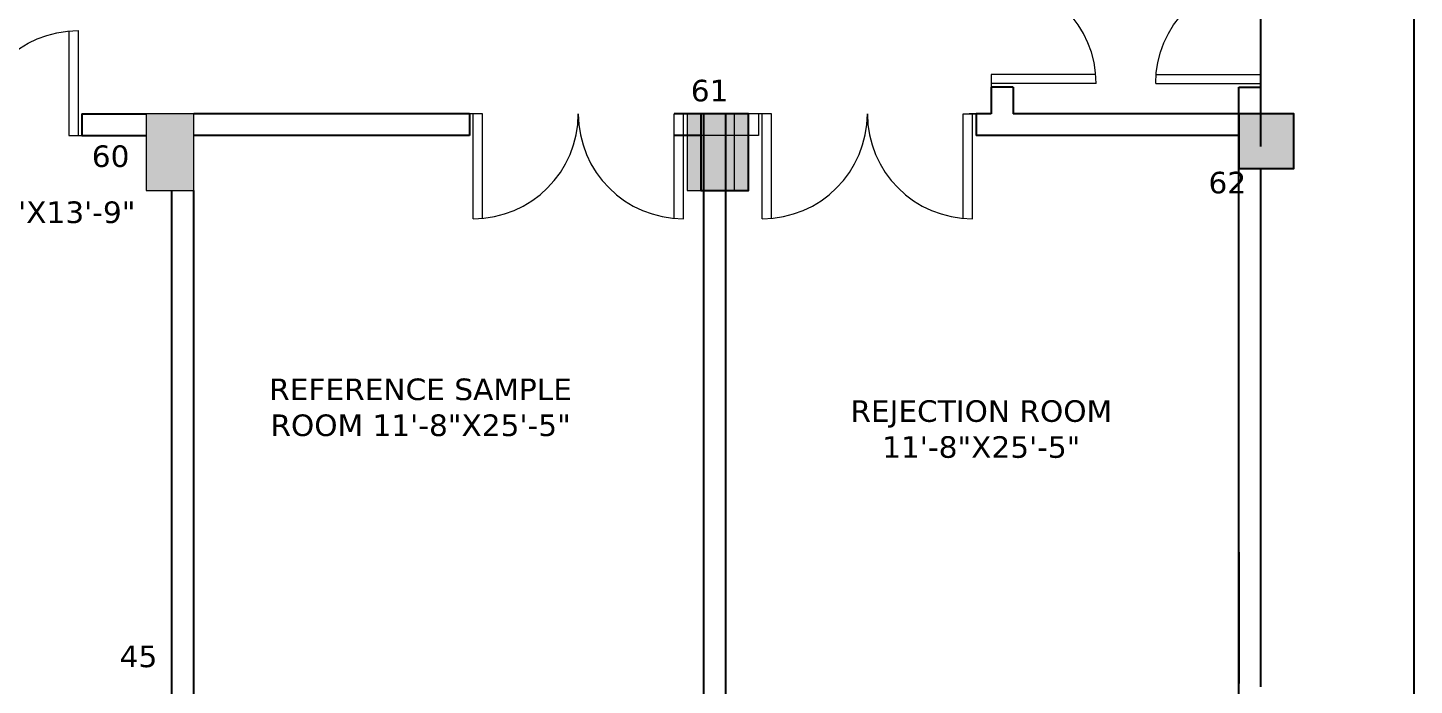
# Model space of a CAD drawing. Header units: millimetres. Extents: x -5691 to 68617, y -23008 to 84113.
# Drawn here: x 40503 to 50140, y 21220 to 25795 of the extents above; entities that cross this region are included whole.
import ezdxf

# ---------------------------------------------------------------- set-up
doc = ezdxf.new("R2010")
doc.units = ezdxf.units.MM
doc.header["$LTSCALE"] = 700
doc.header["$MEASUREMENT"] = 0
for name, color, linetype in [('architactur xref$0$COLUMN', 8, 'Continuous'), ('architactur xref$0$COLUMN HATCH', 8, 'Continuous'), ('architactur xref$0$OUTER LINE', 8, 'Continuous'), ('architactur xref$0$TEXT', 8, 'Continuous'), ('architactur xref$0$WALL', 8, 'Continuous'), ('architactur xref$0$WINDOOW', 8, 'Continuous'), ('rcp$0$X-REF', 8, 'Continuous'), ('X-REF', 8, 'Continuous')]:
    doc.layers.add(name, color=color, linetype=linetype)
doc.styles.add('architactur xref$0$VERDANA', font='verdana.ttf')

# ---------------------------------------------------------------- blocks, each defined once
blk = doc.blocks.new('architactur xref$0$b d')
at = {"layer": 'architactur xref$0$WINDOOW', "color": 0, "lineweight": 0}
for p, q in [((67237.44, 17555.04), (67233.94, 17555.04)), ((67234.94, 17526.29), (67234.94, 17555.04)), ((67237.44, 17526.39), (67237.44, 17555.04)), ((67289.94, 17526.39), (67289.94, 17555.04)), ((67289.94, 17555.04), (67293.44, 17555.04)), ((67292.44, 17526.29), (67292.44, 17555.04))]:
    blk.add_line(p, q, dxfattribs=at)
for centre, start, end in [((67234.94, 17555.04), 270, 0), ((67292.44, 17555.04), 180, 270)]:
    blk.add_arc(centre, 28.75, start, end, dxfattribs=at)
blk = doc.blocks.new('architactur xref')
at = {"layer": 'architactur xref$0$COLUMN HATCH', "linetype": 'Continuous'}
for points in [[(1791.81, 992), (1778.81, 992), (1778.81, 971), (1791.81, 971)], [(1941, 992), (1926, 992), (1926, 977), (1941, 977)]]:
    blk.add_hatch(color=256, dxfattribs=at).paths.add_polyline_path(points)
at = {"layer": 'architactur xref$0$TEXT', "lineweight": 0}
for points in [[(1640, 992), (1627, 992), (1627, 971), (1640, 971)], [(1788, 992), (1775, 992), (1775, 971), (1788, 971)], [(1941, 992), (1926, 992), (1926, 977), (1941, 977)]]:
    blk.add_hatch(color=256, dxfattribs=at).paths.add_polyline_path(points)
at = {"layer": 'architactur xref$0$COLUMN', "linetype": 'Continuous'}
for points in [[(1778.81, 971), (1791.81, 971), (1791.81, 992), (1778.81, 992)], [(1926, 977), (1941, 977), (1941, 992), (1926, 992)]]:
    blk.add_lwpolyline(points, close=True, dxfattribs=at)
at = {"layer": 'architactur xref$0$OUTER LINE', "linetype": 'Continuous', "ltscale": 12}
blk.add_line((1974, 633), (1974, 2609), dxfattribs=at)
at = {"layer": 'architactur xref$0$TEXT', "lineweight": 0}
for points in [[(1627, 971), (1640, 971), (1640, 992), (1627, 992)], [(1775, 971), (1788, 971), (1788, 992), (1775, 992)], [(1926, 977), (1941, 977), (1941, 992), (1926, 992)]]:
    blk.add_lwpolyline(points, close=True, dxfattribs=at)
at = {"layer": 'architactur xref$0$WALL', "linetype": 'Continuous'}
for p, q in [((1932, 983), (1932, 1124)), ((1858.2, 999.26), (1858.2, 992)), ((1864.2, 999.26), (1858.2, 999.26)), ((1864.2, 999.26), (1864.2, 992)), ((1926, 681), (1926, 999.26)), ((1609.38, 992), (1627, 992)), ((1609.38, 992), (1609.38, 986)), ((1715.5, 992), (1640, 992)), ((1715.5, 992), (1715.5, 986)), ((1779.53, 992), (1779.53, 681)), ((1785.53, 992), (1785.53, 681)), ((1858.2, 992), (1854.09, 992)), ((1854.09, 992), (1854.09, 986)), ((1926, 992), (1864.2, 992)), ((1609.38, 986), (1627, 986)), ((1715.5, 986), (1640, 986)), ((1926, 986), (1854.09, 986)), ((1932, 835), (1932, 977)), ((1634, 681), (1634, 971)), ((1640, 681), (1640, 971))]:
    blk.add_line(p, q, dxfattribs=at)
at = {"layer": 'architactur xref$0$WALL'}
for p, q in [((1926, 999.26), (1932, 999.26)), ((1779.53, 992), (1771.5, 992)), ((1778.81, 986), (1771.5, 986))]:
    blk.add_line(p, q, dxfattribs=at)
at = {"layer": 'architactur xref$0$WINDOOW', "lineweight": 0}
for p, q in [((1932, 999.26), (1932, 1058.76)), ((1926, 992), (1926, 999.26)), ((1794.59, 992), (1778.81, 992)), ((1794.59, 992), (1794.59, 986)), ((1858.2, 992), (1852.2, 992)), ((1794.59, 986), (1778.81, 986)), ((1779.53, 986), (1779.53, 971)), ((1785.53, 986), (1785.53, 971))]:
    blk.add_line(p, q, dxfattribs=at)
at = {"layer": 'architactur xref$0$WINDOOW', "linetype": 'Continuous'}
blk.add_line((1926, 871.9), (1926, 835.9), dxfattribs=at)
at = {"layer": 'architactur xref$0$WINDOOW', "lineweight": 0, "rotation": 90}
blk.add_blockref('architactur xref$0$b d', (19413.24, -66234.68), dxfattribs=at)
at = {"layer": 'architactur xref$0$WINDOOW', "lineweight": 0, "xscale": -1}
for p, rotation in [((-15623.04, -66234.68), 270), ((-65684.06, 18541.04), 180)]:
    blk.add_blockref('architactur xref$0$b d', p, dxfattribs=dict(at, rotation=rotation))
at = {"layer": 'architactur xref$0$WINDOOW', "lineweight": 0}
for p in [(-65518.44, -16563.04), (-65439.35, -16563.04)]:
    blk.add_blockref('architactur xref$0$b d', p, dxfattribs=at)
at = {"layer": 'architactur xref$0$TEXT', "lineweight": 0, "char_height": 5.906, "width": 5.1391, "attachment_point": 5, "style": 'architactur xref$0$VERDANA'}
for s, insert in [('61', (1781.18, 998.28)), ('60', (1617.27, 980.31)), ('62', (1922.84, 973.08)), ('45', (1624.9, 843.32))]:
    blk.add_mtext(s, dxfattribs=dict(at, insert=insert))
at = {"layer": 'architactur xref$0$TEXT', "linetype": 'Continuous', "char_height": 5.9055, "attachment_point": 5, "style": 'architactur xref$0$VERDANA'}
for s, insert, width in [('OFFICE 8\'-8"X13\'-9"', (1583.8, 964.96), 88.3329), ('REFERENCE SAMPLE ROOM 11\'-8"X25\'-5"', (1702.08, 911.54), 105.1582), ('REJECTION ROOM 11\'-8"X25\'-5"', (1855.51, 905.58), 105.1582)]:
    blk.add_mtext(s, dxfattribs=dict(at, insert=insert, width=width))
blk = doc.blocks.new('rcp')
at = {"layer": 'rcp$0$X-REF', "xscale": 25.39999999999418, "yscale": 25.39999999999418, "zscale": 25.39999999999418}
blk.add_blockref('architactur xref', (0, 0), dxfattribs=at)

msp = doc.modelspace()

# ---------------------------------------------------------------- block references
at = {"layer": 'X-REF', "ltscale": 8}
msp.add_blockref('rcp', (0, 0), dxfattribs=at)

# ---------------------------------------------------------------- next in the draw order: block references
at = {"layer": 'X-REF', "xscale": 25.39999999999418, "yscale": 25.39999999999418, "zscale": 25.39999999999418}
msp.add_blockref('architactur xref', (0, 0), dxfattribs=at)

doc.saveas('drawing.dxf')
